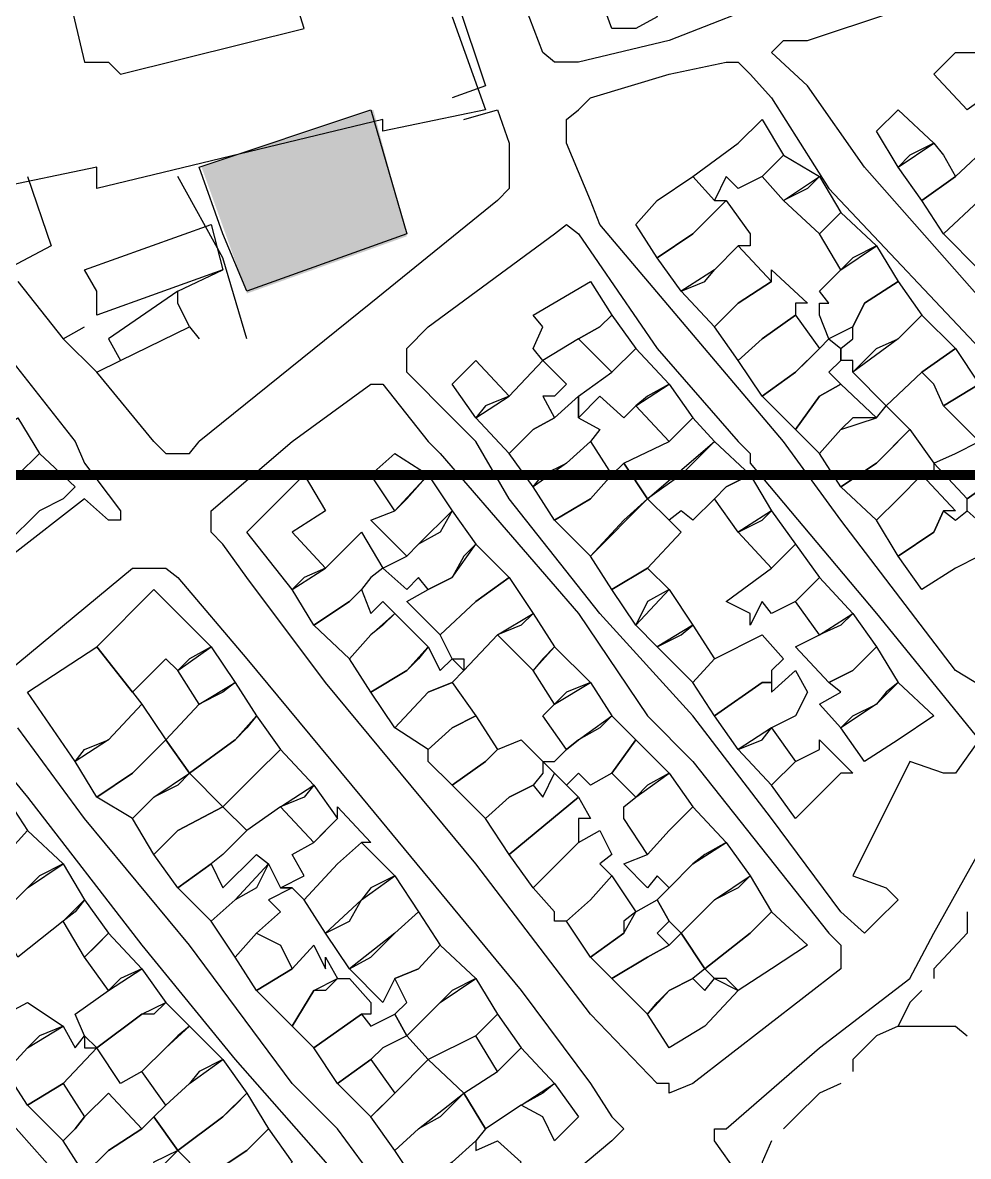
# Model space of a CAD drawing. Header units: millimetres. Extents: x -3588 to 75209, y -3737 to 38254.
# Drawn here: x 18813.9 to 18925.8, y 33667 to 33801.1 of the extents above; entities that cross this region are included whole.
import ezdxf

# ---------------------------------------------------------------- set-up
doc = ezdxf.new("R2010")
doc.units = ezdxf.units.MM
doc.layers.add('H', color=250, linetype='Continuous')
doc.layers.add('P', color=253, linetype='Continuous')

msp = doc.modelspace()

# ---------------------------------------------------------------- hatches: boundary and pattern name
at = {"layer": 'H', "linetype": 'Continuous'}
msp.add_hatch(color=254, dxfattribs=at).paths.add_polyline_path([(18840.399, 33769.03), (18835.038, 33783.977), (18855.362, 33790.763), (18859.315, 33775.799), (18840.399, 33769.03), (18840.399, 33769.03)])

# ---------------------------------------------------------------- linework, layer by layer
at = {"layer": 'P', "color": 254}
for points in [[(18840.399, 33834.229), (18851.121, 33838.182), (18852.53, 33838.182), (18855.074, 33837.062), (18856.482, 33834.229), (18861.844, 33813.904), (18868.629, 33793.58), (18864.676, 33792.171)], [(18830.797, 33811.088), (18818.666, 33807.135), (18821.194, 33796.412), (18824.027, 33796.412), (18825.435, 33794.988), (18847.168, 33800.365), (18842.943, 33813.904), (18830.797, 33811.088)], [(18864.676, 33801.773), (18868.629, 33790.763), (18856.482, 33788.218), (18856.482, 33789.627), (18822.619, 33781.449), (18822.619, 33783.977), (18810.472, 33781.449), (18794.1, 33800.365), (18783.378, 33812.496)], [(18886.409, 33800.365), (18883.593, 33800.365), (18882.168, 33804.302), (18881.048, 33809.951), (18886.409, 33811.088), (18887.818, 33805.726), (18888.954, 33801.773), (18886.409, 33800.365)], [(18772.367, 33808.543), (18779.425, 33800.365), (18795.508, 33781.449), (18810.472, 33763.653), (18820.074, 33751.522), (18821.194, 33748.977), (18825.435, 33743.328), (18825.435, 33742.208), (18824.027, 33742.208), (18821.194, 33744.752), (18803.702, 33731.197), (18806.519, 33727.244), (18805.111, 33725.836), (18805.111, 33727.244), (18784.786, 33751.522), (18773.775, 33765.077)], [(18944.567, 33750.113), (18944.567, 33748.977), (18943.143, 33747.569), (18942.022, 33748.977), (18940.614, 33751.522), (18932.42, 33762.532), (18913.504, 33783.977), (18906.734, 33793.58), (18902.493, 33797.532), (18903.917, 33798.941), (18906.734, 33798.941), (18927.059, 33805.726), (18928.467, 33805.726), (18929.603, 33805.726), (18944.567, 33786.81), (18955.561, 33771.846), (18955.561, 33770.438), (18955.561, 33769.302), (18949.928, 33758.291), (18945.975, 33751.522), (18944.567, 33750.113)], [(18878.216, 33796.412), (18876.807, 33796.412), (18875.399, 33797.532), (18872.854, 33804.302)], [(18903.917, 33804.302), (18890.362, 33798.941), (18879.64, 33796.412), (18878.216, 33796.412)], [(18921.698, 33794.988), (18924.242, 33797.532), (18925.651, 33797.532), (18927.059, 33797.532), (18929.603, 33800.365), (18933.828, 33796.412), (18929.603, 33793.58), (18925.651, 33790.763), (18921.698, 33794.988)], [(18937.781, 33748.977), (18940.614, 33744.752), (18942.022, 33743.328), (18929.603, 33721.883), (18928.467, 33720.475), (18928.467, 33721.883), (18924.242, 33724.427), (18910.687, 33742.208), (18903.917, 33751.522), (18882.168, 33777.208), (18881.048, 33780.04), (18878.216, 33786.81), (18878.216, 33789.627), (18879.64, 33790.763), (18881.048, 33792.171), (18890.362, 33794.988), (18897.132, 33796.412), (18898.54, 33796.412), (18899.965, 33794.988), (18902.493, 33792.171), (18909.279, 33781.449), (18928.467, 33761.124), (18936.373, 33751.522), (18937.781, 33748.977)], [(18870.038, 33790.763), (18871.446, 33786.81), (18871.446, 33783.977), (18871.446, 33781.449), (18870.038, 33780.04), (18855.074, 33767.894), (18834.749, 33751.522)], [(18837.566, 33776.087), (18834.749, 33783.977), (18855.074, 33790.763), (18859.315, 33776.087), (18840.399, 33769.302), (18837.566, 33776.087)], [(18866.085, 33789.627), (18870.038, 33790.763)], [(18918.865, 33785.402), (18917.457, 33783.977), (18914.912, 33788.218), (18917.457, 33790.763), (18921.698, 33786.81), (18918.865, 33785.402)], [(18902.493, 33783.977), (18901.373, 33782.857), (18898.54, 33781.449), (18897.132, 33782.857), (18895.724, 33780.04), (18893.179, 33782.857), (18898.54, 33786.81), (18901.373, 33789.627), (18903.917, 33785.402), (18902.493, 33783.977)], [(18922.818, 33785.402), (18924.242, 33782.857), (18920.289, 33780.04), (18917.457, 33783.977), (18921.698, 33786.81), (18922.818, 33785.402)], [(18927.059, 33780.04), (18922.818, 33776.087), (18920.289, 33780.04), (18924.242, 33782.857), (18928.467, 33786.81), (18931.012, 33782.857), (18927.059, 33780.04)], [(18906.734, 33781.449), (18903.917, 33780.04), (18901.373, 33782.857), (18903.917, 33785.402), (18908.142, 33782.857), (18906.734, 33781.449)], [(18814.425, 33782.857), (18817.241, 33774.663), (18811.88, 33771.846)], [(18840.399, 33763.653), (18837.566, 33773.255), (18832.205, 33782.857)], [(18895.724, 33780.04), (18897.132, 33780.04), (18893.179, 33776.087), (18888.954, 33773.255), (18886.409, 33777.208), (18888.954, 33780.04), (18893.179, 33782.857), (18895.724, 33780.04)], [(18909.279, 33777.208), (18908.142, 33776.087), (18903.917, 33780.04), (18908.142, 33782.857), (18910.687, 33778.616), (18909.279, 33777.208)], [(18929.603, 33776.087), (18927.059, 33771.846), (18922.818, 33776.087), (18927.059, 33780.04), (18931.012, 33782.857), (18935.237, 33778.616), (18929.603, 33776.087)], [(18899.965, 33774.663), (18898.54, 33774.663), (18895.724, 33771.846), (18891.771, 33769.302), (18888.954, 33773.255), (18893.179, 33776.087), (18897.132, 33780.04), (18899.965, 33776.087), (18899.965, 33774.663)], [(18912.095, 33773.255), (18910.687, 33771.846), (18908.142, 33776.087), (18910.687, 33778.616), (18914.912, 33774.663), (18912.095, 33773.255)], [(18822.619, 33769.302), (18821.194, 33771.846), (18836.158, 33777.208), (18837.566, 33771.846), (18822.619, 33766.485), (18822.619, 33769.302)], [(18899.965, 33750.113), (18899.965, 33748.977), (18914.912, 33731.197), (18927.059, 33716.234), (18924.242, 33712.281), (18922.818, 33712.281), (18918.865, 33713.689), (18912.095, 33700.15), (18916.048, 33698.742), (18917.457, 33697.317), (18914.912, 33694.789), (18913.504, 33693.364), (18910.687, 33695.909), (18902.493, 33706.919), (18893.179, 33719.066), (18882.168, 33731.197), (18871.446, 33744.752), (18867.493, 33751.522), (18864.676, 33754.338), (18859.315, 33759.716), (18859.315, 33761.124), (18859.315, 33762.532), (18861.844, 33765.077), (18876.807, 33776.087), (18878.216, 33777.208), (18879.64, 33776.087), (18888.954, 33762.532), (18898.54, 33751.522), (18899.965, 33750.113)], [(18894.587, 33770.438), (18895.724, 33771.846), (18898.54, 33774.663), (18902.493, 33770.438), (18898.54, 33767.894), (18895.724, 33765.077), (18891.771, 33769.302), (18894.587, 33770.438)], [(18908.142, 33767.894), (18909.279, 33767.894), (18908.142, 33769.302), (18910.687, 33771.846), (18914.912, 33774.663), (18917.457, 33770.438), (18913.504, 33767.894), (18912.095, 33765.077), (18909.279, 33763.653), (18908.142, 33766.485), (18908.142, 33767.894)], [(18832.205, 33769.302), (18837.566, 33771.846)], [(18905.326, 33767.894), (18905.326, 33766.485), (18901.373, 33763.653), (18898.54, 33761.124), (18895.724, 33765.077), (18898.54, 33767.894), (18902.493, 33770.438), (18902.493, 33771.846), (18906.734, 33767.894), (18905.326, 33767.894)], [(18813.288, 33770.438), (18818.666, 33763.653), (18821.194, 33765.077)], [(18832.205, 33769.302), (18824.027, 33763.653), (18825.435, 33761.124)], [(18833.613, 33765.077), (18832.205, 33767.894), (18832.205, 33769.302)], [(18882.168, 33765.077), (18879.64, 33763.653), (18875.399, 33761.124), (18874.263, 33762.532), (18875.399, 33765.077), (18874.263, 33766.485), (18881.048, 33770.438), (18883.593, 33766.485), (18882.168, 33765.077)], [(18912.095, 33761.124), (18910.687, 33761.124), (18910.687, 33762.532), (18912.095, 33763.653), (18912.095, 33765.077), (18913.504, 33767.894), (18917.457, 33770.438), (18920.289, 33766.485), (18917.457, 33763.653), (18912.095, 33759.716), (18912.095, 33761.124)], [(18882.168, 33765.077), (18883.593, 33766.485), (18886.409, 33762.532), (18883.593, 33759.716), (18879.64, 33763.653), (18882.168, 33765.077)], [(18906.734, 33761.124), (18905.326, 33759.716), (18901.373, 33756.883), (18898.54, 33761.124), (18901.373, 33763.653), (18905.326, 33766.485), (18908.142, 33762.532), (18906.734, 33761.124)], [(18914.912, 33762.532), (18917.457, 33763.653), (18920.289, 33766.485), (18924.242, 33762.532), (18920.289, 33759.716), (18916.048, 33755.763), (18912.095, 33759.716), (18914.912, 33762.532)], [(18825.435, 33761.124), (18833.613, 33765.077)], [(18833.613, 33765.077), (18834.749, 33763.653)], [(18822.619, 33759.716), (18818.666, 33763.653)], [(18887.818, 33756.883), (18886.409, 33755.763), (18885.001, 33754.338), (18882.168, 33756.883), (18879.64, 33754.338), (18879.64, 33756.883), (18883.593, 33759.716), (18886.409, 33762.532), (18890.362, 33758.291), (18887.818, 33756.883)], [(18910.687, 33762.532), (18910.687, 33761.124), (18909.279, 33759.716), (18910.687, 33758.291), (18908.142, 33756.883), (18905.326, 33752.93), (18901.373, 33756.883), (18905.326, 33759.716), (18908.142, 33762.532), (18909.279, 33763.653), (18910.687, 33762.532)], [(18921.698, 33758.291), (18920.289, 33759.716), (18924.242, 33762.532), (18927.059, 33758.291), (18922.818, 33755.763), (18921.698, 33758.291)], [(18822.619, 33759.716), (18825.435, 33761.124)], [(18868.629, 33755.763), (18867.493, 33754.338), (18864.676, 33758.291), (18867.493, 33761.124), (18871.446, 33756.883), (18868.629, 33755.763)], [(18876.807, 33756.883), (18875.399, 33756.883), (18876.807, 33754.338), (18874.263, 33752.93), (18871.446, 33750.113), (18867.493, 33754.338), (18871.446, 33756.883), (18875.399, 33761.124), (18878.216, 33758.291), (18876.807, 33756.883)], [(18829.388, 33751.522), (18822.619, 33759.716)], [(18861.844, 33751.522), (18863.268, 33750.113), (18879.64, 33731.197), (18887.818, 33719.066), (18893.179, 33713.689), (18909.279, 33693.364), (18910.687, 33691.956), (18910.687, 33690.548), (18910.687, 33689.139), (18893.179, 33675.584), (18890.362, 33674.464), (18890.362, 33675.584), (18888.954, 33675.584), (18881.048, 33683.778), (18867.493, 33701.558), (18849.713, 33723.003), (18840.399, 33735.438), (18837.566, 33739.391), (18836.158, 33740.799), (18836.158, 33742.208), (18836.158, 33743.328), (18845.76, 33751.522), (18855.074, 33758.291), (18856.482, 33758.291), (18861.844, 33751.522)], [(18891.771, 33752.93), (18890.362, 33751.522), (18886.409, 33755.763), (18890.362, 33758.291), (18893.179, 33754.338), (18891.771, 33752.93)], [(18912.095, 33754.338), (18910.687, 33752.93), (18908.142, 33750.113), (18905.326, 33752.93), (18908.142, 33756.883), (18910.687, 33758.291), (18914.912, 33754.338), (18912.095, 33754.338)], [(18928.467, 33752.93), (18927.059, 33751.522), (18922.818, 33755.763), (18927.059, 33758.291), (18929.603, 33755.763), (18928.467, 33752.93)], [(18879.64, 33754.338), (18882.168, 33752.93), (18881.048, 33751.522), (18878.216, 33748.977), (18874.263, 33746.161), (18871.446, 33750.113), (18874.263, 33752.93), (18876.807, 33754.338), (18879.64, 33756.883), (18879.64, 33754.338)], [(18916.048, 33750.113), (18914.912, 33748.977), (18910.687, 33746.161), (18908.142, 33750.113), (18910.687, 33752.93), (18914.912, 33754.338), (18916.048, 33755.763), (18918.865, 33752.93), (18916.048, 33750.113)], [(18924.242, 33750.113), (18927.059, 33751.522), (18929.603, 33755.763), (18933.828, 33751.522), (18929.603, 33747.569), (18925.651, 33744.752), (18921.698, 33748.977), (18924.242, 33750.113)], [(18807.655, 33748.977), (18809.063, 33751.522), (18813.288, 33754.338), (18815.833, 33750.113), (18813.288, 33747.569), (18809.063, 33743.328), (18805.111, 33747.569), (18807.655, 33748.977)], [(18891.771, 33747.569), (18887.818, 33744.752), (18885.001, 33748.977), (18890.362, 33751.522), (18893.179, 33754.338), (18895.724, 33751.522), (18891.771, 33747.569)], [(18921.698, 33747.569), (18920.289, 33747.569), (18917.457, 33744.752), (18914.912, 33742.208), (18910.687, 33746.161), (18914.912, 33748.977), (18918.865, 33752.93), (18921.698, 33748.977), (18921.698, 33747.569)], [(18829.388, 33751.522), (18830.797, 33750.113), (18832.205, 33750.113), (18833.613, 33750.113), (18834.749, 33751.522)], [(18875.399, 33747.569), (18878.216, 33748.977), (18881.048, 33751.522), (18883.593, 33747.569), (18881.048, 33744.752), (18876.807, 33742.208), (18874.263, 33746.161), (18875.399, 33747.569)], [(18897.132, 33746.161), (18895.724, 33744.752), (18893.179, 33742.208), (18891.771, 33743.328), (18890.362, 33742.208), (18887.818, 33744.752), (18895.724, 33751.522), (18899.965, 33747.569), (18897.132, 33746.161)], [(18898.54, 33664.862), (18895.724, 33668.815), (18895.724, 33670.223), (18897.132, 33670.223), (18908.142, 33679.825), (18918.865, 33688.003), (18921.698, 33693.364), (18933.828, 33715.113), (18942.022, 33729.789), (18951.336, 33746.161), (18952.745, 33751.522)], [(18935.237, 33744.752), (18932.42, 33743.328), (18928.467, 33740.799), (18925.651, 33743.328), (18925.651, 33744.752), (18929.603, 33747.569), (18933.828, 33751.522), (18936.373, 33747.569), (18935.237, 33744.752)], [(18818.666, 33744.752), (18815.833, 33743.328), (18811.88, 33739.391), (18809.063, 33743.328), (18813.288, 33747.569), (18815.833, 33750.113), (18820.074, 33746.161), (18818.666, 33744.752)], [(18859.315, 33744.752), (18857.891, 33743.328), (18855.074, 33747.569), (18857.891, 33750.113), (18861.844, 33747.569), (18859.315, 33744.752)], [(18885.001, 33742.208), (18881.048, 33737.967), (18876.807, 33742.208), (18881.048, 33744.752), (18883.593, 33747.569), (18885.001, 33748.977), (18887.818, 33744.752), (18885.001, 33742.208)], [(18847.168, 33735.438), (18845.76, 33734.014), (18840.399, 33740.799), (18847.168, 33747.569), (18849.713, 33743.328), (18845.76, 33740.799), (18849.713, 33736.558), (18847.168, 33735.438)], [(18863.268, 33740.799), (18860.723, 33739.391), (18859.315, 33737.967), (18855.074, 33742.208), (18857.891, 33743.328), (18861.844, 33747.569), (18864.676, 33743.328), (18863.268, 33740.799)], [(18897.132, 33746.161), (18899.965, 33747.569), (18902.493, 33743.328), (18898.54, 33740.799), (18895.724, 33744.752), (18897.132, 33746.161)], [(18922.818, 33743.328), (18921.698, 33740.799), (18917.457, 33737.967), (18914.912, 33742.208), (18917.457, 33744.752), (18920.289, 33747.569), (18924.242, 33743.328), (18922.818, 33743.328)], [(18890.362, 33742.208), (18891.771, 33740.799), (18887.818, 33736.558), (18883.593, 33734.014), (18881.048, 33737.967), (18887.818, 33744.752), (18890.362, 33742.208)], [(18866.085, 33737.967), (18864.676, 33735.438), (18861.844, 33734.014), (18860.723, 33735.438), (18859.315, 33734.014), (18856.482, 33736.558), (18859.315, 33737.967), (18860.723, 33739.391), (18864.676, 33743.328), (18867.493, 33739.391), (18866.085, 33737.967)], [(18901.373, 33742.208), (18902.493, 33743.328), (18905.326, 33739.391), (18902.493, 33736.558), (18898.54, 33740.799), (18901.373, 33742.208)], [(18927.059, 33737.967), (18924.242, 33736.558), (18920.289, 33734.014), (18917.457, 33737.967), (18921.698, 33740.799), (18922.818, 33743.328), (18924.242, 33742.208), (18925.651, 33743.328), (18928.467, 33740.799), (18927.059, 33737.967)], [(18855.074, 33735.438), (18853.938, 33734.014), (18852.53, 33732.605), (18848.305, 33729.789), (18845.76, 33734.014), (18849.713, 33736.558), (18853.938, 33740.799), (18856.482, 33736.558), (18855.074, 33735.438)], [(18867.493, 33732.605), (18863.268, 33728.652), (18859.315, 33732.605), (18861.844, 33734.014), (18864.676, 33735.438), (18867.493, 33739.391), (18871.446, 33735.438), (18867.493, 33732.605)], [(18906.734, 33734.014), (18905.326, 33732.605), (18902.493, 33731.197), (18901.373, 33732.605), (18899.965, 33729.789), (18899.965, 33731.197), (18897.132, 33732.605), (18902.493, 33736.558), (18905.326, 33739.391), (18908.142, 33735.438), (18906.734, 33734.014)], [(18810.472, 33723.003), (18826.844, 33736.558), (18827.98, 33736.558), (18829.388, 33736.558), (18830.797, 33736.558), (18832.205, 33735.438), (18840.399, 33725.836), (18853.938, 33709.464), (18872.854, 33686.595), (18881.048, 33675.584), (18883.593, 33671.631), (18885.001, 33670.223), (18883.593, 33668.815), (18866.085, 33654.139), (18864.676, 33654.139), (18863.268, 33654.139), (18855.074, 33664.862), (18851.121, 33670.223)], [(18887.818, 33732.605), (18886.409, 33729.789), (18883.593, 33734.014), (18887.818, 33736.558), (18890.362, 33734.014), (18887.818, 33732.605)], [(18872.854, 33729.789), (18870.038, 33728.652), (18866.085, 33724.427), (18864.676, 33725.836), (18863.268, 33728.652), (18867.493, 33732.605), (18871.446, 33735.438), (18874.263, 33731.197), (18872.854, 33729.789)], [(18910.687, 33729.789), (18908.142, 33728.652), (18905.326, 33732.605), (18908.142, 33735.438), (18912.095, 33731.197), (18910.687, 33729.789)], [(18833.613, 33725.836), (18832.205, 33724.427), (18830.797, 33725.836), (18826.844, 33721.883), (18822.619, 33727.244), (18829.388, 33734.014), (18836.158, 33727.244), (18833.613, 33725.836)], [(18856.482, 33729.789), (18855.074, 33728.652), (18852.53, 33725.836), (18848.305, 33729.789), (18852.53, 33732.605), (18853.938, 33734.014), (18855.074, 33731.197), (18856.482, 33732.605), (18857.891, 33731.197), (18856.482, 33729.789)], [(18893.179, 33729.789), (18888.954, 33727.244), (18886.409, 33729.789), (18890.362, 33734.014), (18893.179, 33729.789)], [(18860.723, 33725.836), (18859.315, 33724.427), (18855.074, 33721.883), (18852.53, 33725.836), (18855.074, 33728.652), (18857.891, 33731.197), (18861.844, 33727.244), (18860.723, 33725.836)], [(18875.399, 33725.836), (18874.263, 33724.427), (18870.038, 33728.652), (18874.263, 33731.197), (18876.807, 33727.244), (18875.399, 33725.836)], [(18913.504, 33725.836), (18912.095, 33724.427), (18909.279, 33723.003), (18905.326, 33727.244), (18908.142, 33728.652), (18912.095, 33731.197), (18914.912, 33727.244), (18913.504, 33725.836)], [(18891.771, 33728.652), (18893.179, 33729.789), (18895.724, 33725.836), (18893.179, 33723.003), (18888.954, 33727.244), (18891.771, 33728.652)], [(18902.493, 33724.427), (18902.493, 33723.003), (18901.373, 33723.003), (18895.724, 33719.066), (18893.179, 33723.003), (18895.724, 33725.836), (18901.373, 33728.652), (18903.917, 33725.836), (18902.493, 33724.427)], [(18826.844, 33721.883), (18827.98, 33720.475), (18824.027, 33716.234), (18820.074, 33713.689), (18814.425, 33721.883), (18822.619, 33727.244), (18826.844, 33721.883)], [(18837.566, 33721.883), (18834.749, 33720.475), (18832.205, 33724.427), (18836.158, 33727.244), (18838.99, 33723.003), (18837.566, 33721.883)], [(18866.085, 33725.836), (18866.085, 33724.427), (18864.676, 33723.003), (18861.844, 33721.883), (18857.891, 33717.642), (18855.074, 33721.883), (18859.315, 33724.427), (18861.844, 33727.244), (18863.268, 33724.427), (18864.676, 33725.836), (18866.085, 33725.836)], [(18878.216, 33721.883), (18876.807, 33720.475), (18874.263, 33724.427), (18876.807, 33727.244), (18881.048, 33723.003), (18878.216, 33721.883)], [(18916.048, 33721.883), (18914.912, 33720.475), (18910.687, 33717.642), (18908.142, 33720.475), (18910.687, 33721.883), (18909.279, 33723.003), (18912.095, 33724.427), (18914.912, 33727.244), (18917.457, 33723.003), (18916.048, 33721.883)], [(18905.326, 33719.066), (18902.493, 33717.642), (18898.54, 33715.113), (18895.724, 33719.066), (18901.373, 33723.003), (18902.493, 33723.003), (18902.493, 33721.883), (18905.326, 33724.427), (18906.734, 33721.883), (18905.326, 33719.066)], [(18840.399, 33717.642), (18838.99, 33716.234), (18833.613, 33712.281), (18830.797, 33716.234), (18834.749, 33720.475), (18838.99, 33723.003), (18841.519, 33719.066), (18840.399, 33717.642)], [(18867.493, 33719.066), (18864.676, 33717.642), (18861.844, 33715.113), (18857.891, 33717.642), (18861.844, 33721.883), (18864.676, 33723.003), (18867.493, 33719.066)], [(18882.168, 33717.642), (18879.64, 33716.234), (18878.216, 33715.113), (18875.399, 33719.066), (18876.807, 33720.475), (18881.048, 33723.003), (18883.593, 33719.066), (18882.168, 33717.642)], [(18912.095, 33719.066), (18914.912, 33720.475), (18917.457, 33723.003), (18921.698, 33719.066), (18917.457, 33716.234), (18913.504, 33713.689), (18910.687, 33717.642), (18912.095, 33719.066)], [(18821.194, 33715.113), (18824.027, 33716.234), (18827.98, 33720.475), (18830.797, 33716.234), (18826.844, 33712.281), (18822.619, 33709.464), (18820.074, 33713.689), (18821.194, 33715.113)], [(18841.519, 33712.281), (18837.566, 33708.328), (18833.613, 33712.281), (18838.99, 33716.234), (18841.519, 33719.066), (18844.352, 33715.113), (18841.519, 33712.281)], [(18864.676, 33710.872), (18861.844, 33713.689), (18861.844, 33715.113), (18864.676, 33717.642), (18867.493, 33719.066), (18870.038, 33715.113), (18868.629, 33713.689), (18864.676, 33710.872)], [(18876.807, 33713.689), (18878.216, 33715.113), (18879.64, 33716.234), (18883.593, 33719.066), (18886.409, 33716.234), (18883.593, 33712.281), (18881.048, 33710.872), (18879.64, 33712.281), (18878.216, 33710.872), (18876.807, 33712.281), (18875.399, 33713.689), (18876.807, 33713.689)], [(18807.655, 33717.642), (18814.425, 33709.464), (18827.98, 33691.956), (18838.99, 33678.417), (18849.713, 33666.27), (18860.723, 33652.715), (18860.723, 33651.307), (18861.844, 33649.898), (18860.723, 33649.898), (18856.482, 33644.537), (18853.938, 33643.129)], [(18851.121, 33670.223), (18845.76, 33675.584), (18833.613, 33691.956), (18821.194, 33706.919), (18813.288, 33717.642)], [(18901.373, 33716.234), (18902.493, 33717.642), (18905.326, 33713.689), (18902.493, 33710.872), (18898.54, 33715.113), (18901.373, 33716.234)], [(18832.205, 33710.872), (18829.388, 33709.464), (18826.844, 33706.919), (18822.619, 33709.464), (18826.844, 33712.281), (18830.797, 33716.234), (18833.613, 33712.281), (18832.205, 33710.872)], [(18875.399, 33712.281), (18874.263, 33710.872), (18871.446, 33709.464), (18868.629, 33706.919), (18864.676, 33710.872), (18868.629, 33713.689), (18870.038, 33715.113), (18872.854, 33716.234), (18875.399, 33713.689), (18875.399, 33712.281)], [(18887.818, 33710.872), (18886.409, 33709.464), (18883.593, 33712.281), (18886.409, 33716.234), (18890.362, 33712.281), (18887.818, 33710.872)], [(18910.687, 33712.281), (18905.326, 33706.919), (18902.493, 33710.872), (18905.326, 33713.689), (18908.142, 33715.113), (18908.142, 33716.234), (18912.095, 33712.281), (18910.687, 33712.281)], [(18847.168, 33709.464), (18844.352, 33708.328), (18840.399, 33705.511), (18837.566, 33708.328), (18841.519, 33712.281), (18844.352, 33715.113), (18848.305, 33710.872), (18847.168, 33709.464)], [(18832.205, 33705.511), (18829.388, 33702.678), (18826.844, 33706.919), (18829.388, 33709.464), (18833.613, 33712.281), (18837.566, 33708.328), (18832.205, 33705.511)], [(18878.216, 33710.872), (18879.64, 33709.464), (18871.446, 33702.678), (18868.629, 33706.919), (18871.446, 33709.464), (18874.263, 33710.872), (18875.399, 33709.464), (18876.807, 33712.281), (18878.216, 33710.872)], [(18885.001, 33708.328), (18886.409, 33709.464), (18890.362, 33712.281), (18893.179, 33708.328), (18890.362, 33705.511), (18887.818, 33702.678), (18885.001, 33706.919), (18885.001, 33708.328)], [(18849.713, 33705.511), (18848.305, 33704.103), (18844.352, 33708.328), (18848.305, 33710.872), (18851.121, 33706.919), (18849.713, 33705.511)], [(18806.519, 33704.103), (18809.063, 33706.919), (18811.88, 33709.464), (18814.425, 33705.511), (18811.88, 33702.678), (18809.063, 33700.15), (18806.519, 33698.742), (18803.702, 33702.678), (18806.519, 33704.103)], [(18879.64, 33706.919), (18879.64, 33705.511), (18879.64, 33704.103), (18874.263, 33698.742), (18871.446, 33702.678), (18879.64, 33709.464), (18881.048, 33706.919), (18879.64, 33706.919)], [(18837.566, 33702.678), (18836.158, 33701.558), (18832.205, 33698.742), (18829.388, 33702.678), (18832.205, 33705.511), (18837.566, 33708.328), (18840.399, 33705.511), (18837.566, 33702.678)], [(18851.121, 33706.919), (18851.121, 33708.328), (18855.074, 33704.103), (18853.938, 33704.103), (18851.121, 33701.558), (18847.168, 33697.317), (18845.76, 33698.742), (18844.352, 33698.742), (18847.168, 33700.15), (18845.76, 33702.678), (18848.305, 33704.103), (18851.121, 33706.919)], [(18894.587, 33702.678), (18893.179, 33701.558), (18890.362, 33698.742), (18888.954, 33700.15), (18887.818, 33698.742), (18885.001, 33701.558), (18887.818, 33702.678), (18890.362, 33705.511), (18893.179, 33708.328), (18897.132, 33704.103), (18894.587, 33702.678)], [(18815.833, 33700.15), (18814.425, 33698.742), (18810.472, 33694.789), (18809.063, 33695.909), (18810.472, 33697.317), (18809.063, 33700.15), (18811.88, 33702.678), (18814.425, 33705.511), (18818.666, 33701.558), (18815.833, 33700.15)], [(18878.216, 33694.789), (18876.807, 33694.789), (18876.807, 33695.909), (18874.263, 33698.742), (18879.64, 33704.103), (18882.168, 33705.511), (18883.593, 33702.678), (18882.168, 33701.558), (18883.593, 33700.15), (18881.048, 33697.317), (18878.216, 33694.789)], [(18855.074, 33698.742), (18853.938, 33697.317), (18849.713, 33693.364), (18847.168, 33697.317), (18851.121, 33701.558), (18853.938, 33704.103), (18857.891, 33700.15), (18855.074, 33698.742)], [(18898.54, 33698.742), (18895.724, 33697.317), (18891.771, 33693.364), (18890.362, 33694.789), (18888.954, 33697.317), (18890.362, 33698.742), (18893.179, 33701.558), (18897.132, 33704.103), (18899.965, 33700.15), (18898.54, 33698.742)], [(18841.519, 33698.742), (18838.99, 33697.317), (18836.158, 33694.789), (18832.205, 33698.742), (18836.158, 33701.558), (18837.566, 33698.742), (18841.519, 33702.678), (18842.943, 33701.558), (18841.519, 33698.742)], [(18820.074, 33695.909), (18818.666, 33694.789), (18813.288, 33690.548), (18811.88, 33693.364), (18810.472, 33694.789), (18814.425, 33698.742), (18818.666, 33701.558), (18821.194, 33697.317), (18820.074, 33695.909)], [(18844.352, 33698.742), (18845.76, 33698.742), (18842.943, 33697.317), (18844.352, 33695.909), (18841.519, 33693.364), (18838.99, 33690.548), (18836.158, 33694.789), (18838.99, 33697.317), (18842.943, 33701.558), (18844.352, 33698.742)], [(18852.53, 33694.789), (18853.938, 33697.317), (18857.891, 33700.15), (18860.723, 33695.909), (18857.891, 33693.364), (18852.53, 33689.139), (18849.713, 33693.364), (18852.53, 33694.789)], [(18885.001, 33694.789), (18885.001, 33693.364), (18881.048, 33690.548), (18878.216, 33694.789), (18881.048, 33697.317), (18883.593, 33700.15), (18886.409, 33695.909), (18885.001, 33694.789)], [(18899.965, 33693.364), (18894.587, 33689.139), (18891.771, 33693.364), (18895.724, 33697.317), (18899.965, 33700.15), (18902.493, 33695.909), (18899.965, 33693.364)], [(18822.619, 33691.956), (18821.194, 33690.548), (18818.666, 33694.789), (18821.194, 33697.317), (18824.027, 33693.364), (18822.619, 33691.956)], [(18890.362, 33694.789), (18888.954, 33693.364), (18890.362, 33691.956), (18887.818, 33690.548), (18883.593, 33688.003), (18881.048, 33690.548), (18885.001, 33693.364), (18886.409, 33695.909), (18888.954, 33697.317), (18890.362, 33694.789)], [(18855.074, 33690.548), (18857.891, 33693.364), (18860.723, 33695.909), (18863.268, 33691.956), (18860.723, 33689.139), (18857.891, 33688.003), (18856.482, 33685.186), (18852.53, 33689.139), (18855.074, 33690.548)], [(18897.132, 33688.003), (18895.724, 33688.003), (18894.587, 33689.139), (18899.965, 33693.364), (18902.493, 33695.909), (18906.734, 33691.956), (18902.493, 33689.139), (18898.54, 33686.595), (18897.132, 33688.003)], [(18925.651, 33695.909), (18925.651, 33693.364), (18921.698, 33689.139), (18921.698, 33688.003)], [(18825.435, 33688.003), (18824.027, 33686.595), (18821.194, 33690.548), (18824.027, 33693.364), (18827.98, 33689.139), (18825.435, 33688.003)], [(18844.352, 33691.956), (18845.76, 33689.139), (18841.519, 33686.595), (18838.99, 33690.548), (18841.519, 33693.364), (18844.352, 33691.956)], [(18894.587, 33689.139), (18893.179, 33688.003), (18890.362, 33686.595), (18887.818, 33683.778), (18883.593, 33688.003), (18887.818, 33690.548), (18890.362, 33691.956), (18891.771, 33693.364), (18894.587, 33689.139)], [(18849.713, 33686.595), (18848.305, 33686.595), (18845.76, 33682.354), (18841.519, 33686.595), (18845.76, 33689.139), (18848.305, 33691.956), (18849.713, 33689.139), (18849.713, 33690.548), (18851.121, 33688.003), (18849.713, 33686.595)], [(18864.676, 33686.595), (18863.268, 33685.186), (18859.315, 33681.233), (18857.891, 33683.778), (18859.315, 33685.186), (18857.891, 33688.003), (18860.723, 33689.139), (18863.268, 33691.956), (18867.493, 33688.003), (18864.676, 33686.595)], [(18829.388, 33683.778), (18827.98, 33683.778), (18822.619, 33679.825), (18821.194, 33681.233), (18820.074, 33683.778), (18824.027, 33686.595), (18827.98, 33689.139), (18830.797, 33685.186), (18829.388, 33683.778)], [(18855.074, 33683.778), (18853.938, 33683.778), (18848.305, 33679.825), (18845.76, 33682.354), (18848.305, 33686.595), (18851.121, 33688.003), (18852.53, 33688.003), (18855.074, 33685.186), (18855.074, 33683.778)], [(18867.493, 33681.233), (18861.844, 33678.417), (18859.315, 33681.233), (18863.268, 33685.186), (18867.493, 33688.003), (18870.038, 33683.778), (18867.493, 33681.233)], [(18888.954, 33685.186), (18890.362, 33686.595), (18893.179, 33688.003), (18894.587, 33686.595), (18895.724, 33688.003), (18898.54, 33686.595), (18894.587, 33682.354), (18890.362, 33679.825), (18887.818, 33683.778), (18888.954, 33685.186)], [(18920.289, 33686.595), (18918.865, 33685.186), (18917.457, 33682.354)], [(18815.833, 33681.233), (18814.425, 33679.825), (18811.88, 33676.992), (18809.063, 33681.233), (18811.88, 33683.778), (18814.425, 33685.186), (18818.666, 33682.354), (18815.833, 33681.233)], [(18832.205, 33681.233), (18830.797, 33679.825), (18827.98, 33676.992), (18825.435, 33675.584), (18822.619, 33679.825), (18827.98, 33683.778), (18830.797, 33685.186), (18833.613, 33682.354), (18832.205, 33681.233)], [(18856.482, 33679.825), (18855.074, 33678.417), (18851.121, 33675.584), (18848.305, 33679.825), (18853.938, 33683.778), (18855.074, 33682.354), (18857.891, 33683.778), (18859.315, 33681.233), (18856.482, 33679.825)], [(18868.629, 33682.354), (18870.038, 33683.778), (18872.854, 33679.825), (18870.038, 33676.992), (18867.493, 33681.233), (18868.629, 33682.354)], [(18821.194, 33679.825), (18822.619, 33679.825), (18818.666, 33675.584), (18814.425, 33673.04), (18811.88, 33676.992), (18814.425, 33679.825), (18818.666, 33682.354), (18820.074, 33679.825), (18821.194, 33681.233), (18821.194, 33679.825)], [(18834.749, 33676.992), (18833.613, 33675.584), (18830.797, 33673.04), (18827.98, 33676.992), (18830.797, 33679.825), (18833.613, 33682.354), (18837.566, 33678.417), (18834.749, 33676.992)], [(18917.457, 33682.354), (18914.912, 33681.233), (18912.095, 33678.417), (18912.095, 33676.992)], [(18917.457, 33682.354), (18920.289, 33682.354), (18924.242, 33682.354), (18925.651, 33681.233)], [(18875.399, 33674.464), (18872.854, 33673.04), (18868.629, 33670.223), (18866.085, 33674.464), (18870.038, 33676.992), (18872.854, 33679.825), (18876.807, 33675.584), (18875.399, 33674.464)], [(18838.99, 33673.04), (18837.566, 33671.631), (18832.205, 33667.678), (18829.388, 33671.631), (18830.797, 33673.04), (18833.613, 33675.584), (18837.566, 33678.417), (18840.399, 33674.464), (18838.99, 33673.04)], [(18856.482, 33673.04), (18855.074, 33671.631), (18851.121, 33675.584), (18855.074, 33678.417), (18857.891, 33674.464), (18856.482, 33673.04)], [(18863.268, 33671.631), (18860.723, 33670.223), (18857.891, 33667.678), (18855.074, 33671.631), (18857.891, 33674.464), (18861.844, 33678.417), (18866.085, 33674.464), (18863.268, 33671.631)], [(18820.074, 33670.223), (18818.666, 33668.815), (18814.425, 33673.04), (18818.666, 33675.584), (18821.194, 33671.631), (18820.074, 33670.223)], [(18875.399, 33671.631), (18872.854, 33673.04), (18876.807, 33675.584), (18879.64, 33671.631), (18876.807, 33668.815), (18875.399, 33671.631)], [(18910.687, 33675.584), (18908.142, 33674.464), (18905.326, 33671.631), (18903.917, 33670.223)], [(18820.074, 33670.223), (18821.194, 33671.631), (18824.027, 33674.464), (18827.98, 33670.223), (18824.027, 33667.678), (18821.194, 33664.862), (18818.666, 33668.815), (18820.074, 33670.223)], [(18841.519, 33668.815), (18840.399, 33667.678), (18836.158, 33664.862), (18834.749, 33663.453), (18833.613, 33666.27), (18832.205, 33667.678), (18837.566, 33671.631), (18840.399, 33674.464), (18842.943, 33670.223), (18841.519, 33668.815)], [(18867.493, 33668.815), (18864.676, 33666.27), (18860.723, 33663.453), (18857.891, 33667.678), (18860.723, 33670.223), (18866.085, 33674.464), (18868.629, 33670.223), (18867.493, 33668.815)], [(18853.938, 33643.129), (18852.53, 33641.704), (18844.352, 33636.343), (18844.352, 33634.935), (18842.943, 33634.935), (18840.399, 33637.767), (18834.749, 33644.537), (18827.98, 33652.715), (18822.619, 33659.5), (18811.88, 33671.631)], [(18829.388, 33666.27), (18827.98, 33663.453), (18824.027, 33660.909), (18821.194, 33664.862), (18824.027, 33667.678), (18827.98, 33670.223), (18829.388, 33671.631), (18832.205, 33667.678), (18829.388, 33666.27)], [(18842.943, 33663.453), (18840.399, 33660.909), (18836.158, 33664.862), (18840.399, 33667.678), (18842.943, 33670.223), (18845.76, 33666.27), (18842.943, 33663.453)], [(18868.629, 33662.029), (18864.676, 33659.5), (18860.723, 33663.453), (18864.676, 33666.27), (18867.493, 33668.815), (18867.493, 33667.678), (18870.038, 33668.815), (18872.854, 33666.27), (18868.629, 33662.029)], [(18902.493, 33668.815), (18901.373, 33666.27), (18901.373, 33663.453), (18901.373, 33660.909)], [(18833.613, 33664.862), (18832.205, 33664.862), (18833.613, 33662.029), (18830.797, 33660.909), (18827.98, 33658.092), (18824.027, 33660.909), (18827.98, 33663.453), (18832.205, 33667.678), (18833.613, 33666.27), (18833.613, 33664.862)]]:
    msp.add_lwpolyline(points, dxfattribs=at)
at = {"layer": 'P', "color": 254, "const_width": 1.2}
msp.add_lwpolyline([(11399.857, 33747.569), (26600.487, 33747.569)], dxfattribs=at)

doc.saveas('drawing.dxf')
